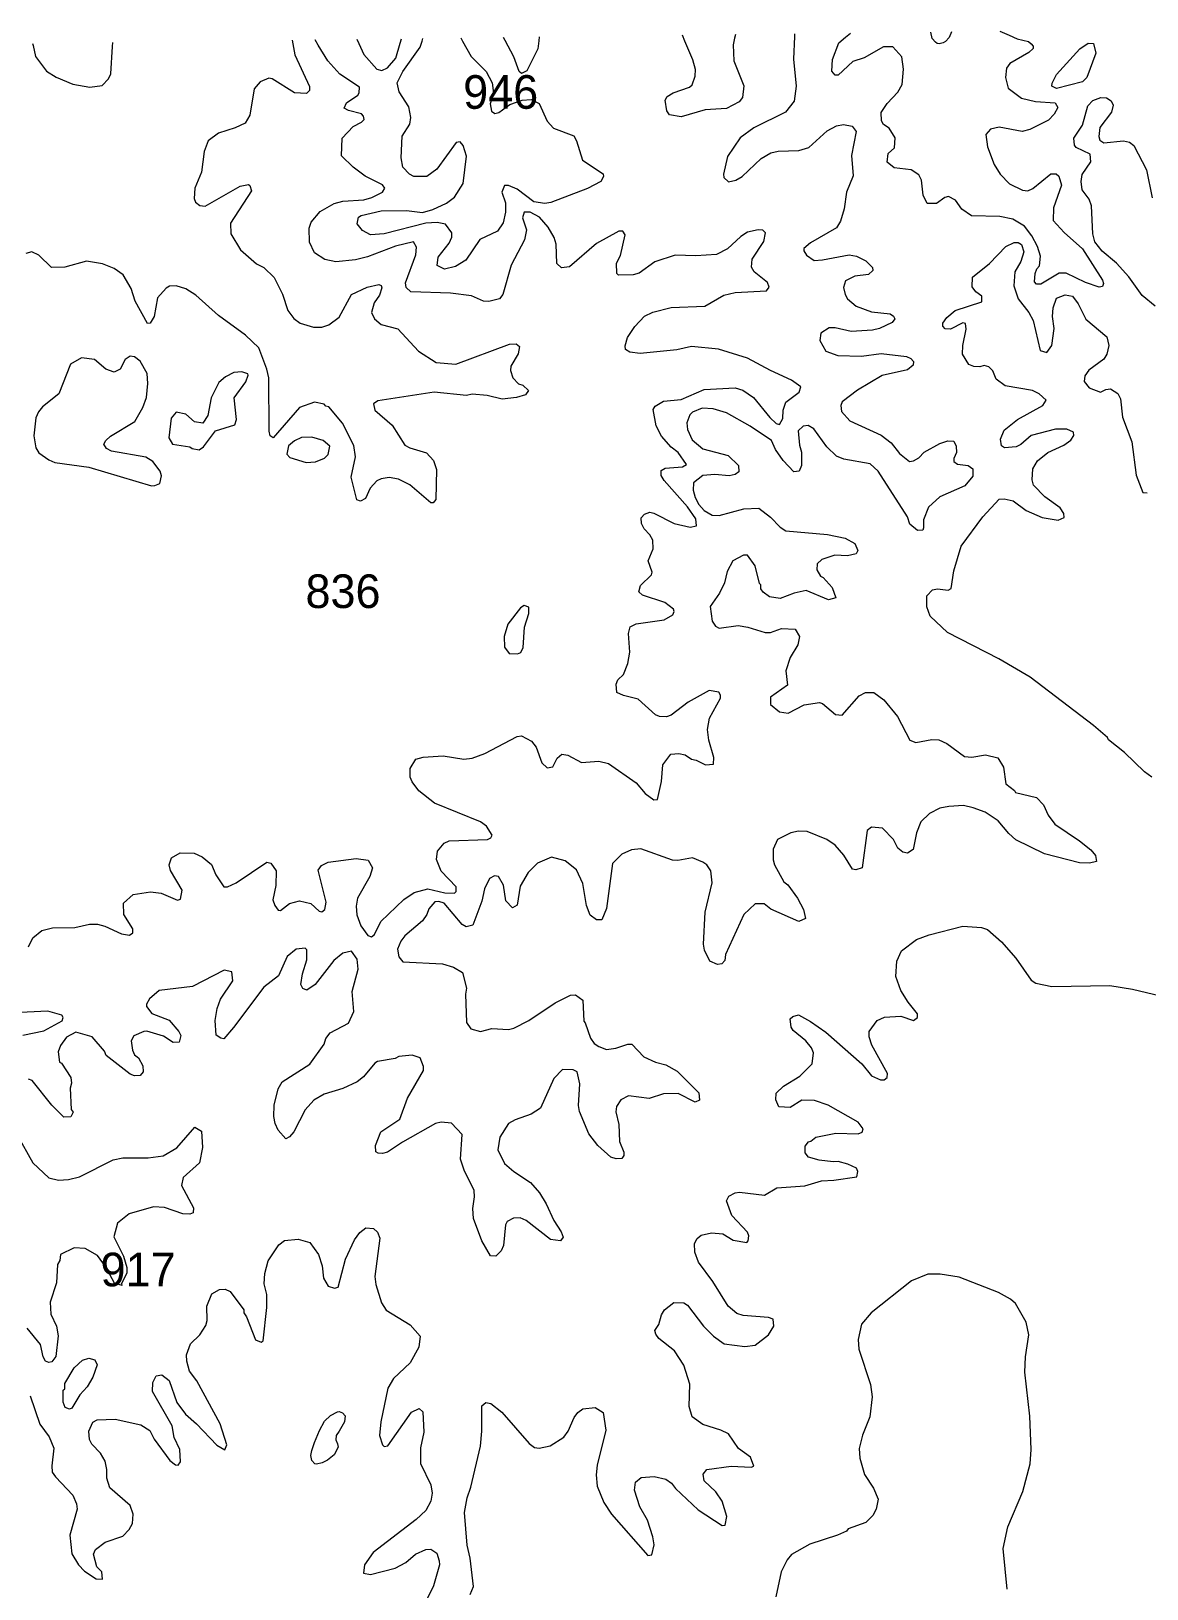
# Model space of a CAD drawing. Header units: kilometres. Extents: x 178.1 to 232.4, y 8228.7 to 8284.8.
# Drawn here: x 205.13 to 210.44, y 8277.12 to 8284.53 of the extents above; entities that cross this region are included whole.
import ezdxf

# ---------------------------------------------------------------- set-up
doc = ezdxf.new("R2010")
doc.units = ezdxf.units.KM
for name, color, linetype in [('1', 7, 'Continuous'), ('2', 7, 'Continuous'), ('21', 7, 'Continuous')]:
    doc.layers.add(name, color=color, linetype=linetype)
doc.styles.add('dgn002', font='dgn002.shx')

msp = doc.modelspace()

# ---------------------------------------------------------------- linework, layer by layer
at = {"layer": '1', "color": 5, "linetype": 'Continuous', "lineweight": 13, "flags": 128}
for points in [[(209.7757, 8277.1198), (209.7565, 8277.3128), (209.7795, 8277.416), (209.8515, 8277.5832), (209.8861, 8277.7157), (209.8909, 8277.7837), (209.8846, 8277.9424), (209.8598, 8278.152), (209.8628, 8278.225), (209.8794, 8278.3298), (209.8662, 8278.3897), (209.8152, 8278.4785), (209.7924, 8278.4991), (209.7346, 8278.5311), (209.548, 8278.6039), (209.457, 8278.6187), (209.3989, 8278.6181), (209.3208, 8278.5857), (209.1285, 8278.4336), (209.0834, 8278.3801), (209.0681, 8278.3075), (209.07, 8278.2607), (209.1256, 8278.0927), (209.1337, 8278.0342), (209.1225, 8277.9395), (209.0883, 8277.8514), (209.0714, 8277.789), (209.0748, 8277.7423), (209.0978, 8277.6656), (209.1404, 8277.5996), (209.1631, 8277.5475), (209.1533, 8277.5006), (209.1371, 8277.4691), (209.103, 8277.4363), (209.0198, 8277.4058), (209.0117, 8277.3959), (208.9686, 8277.3755), (208.837, 8277.3326), (208.7504, 8277.2836), (208.7288, 8277.2582), (208.701, 8277.2013), (208.6761, 8277.0828)], [(206.4805, 8277.8172), (206.5047, 8277.8747), (206.5289, 8277.9186), (206.5562, 8277.9459), (206.5895, 8277.9625), (206.5986, 8277.964), (206.6137, 8277.958), (206.6258, 8277.9444), (206.6228, 8277.9156), (206.5986, 8277.8717), (206.5834, 8277.8505), (206.5819, 8277.8293), (206.5895, 8277.8111), (206.5925, 8277.7945), (206.5743, 8277.7581), (206.5425, 8277.7324), (206.5168, 8277.7203), (206.4896, 8277.7142), (206.482, 8277.7158), (206.4684, 8277.7309), (206.4638, 8277.7551), (206.4684, 8277.7793), (206.4805, 8277.8172)]]:
    msp.add_lwpolyline(points, dxfattribs=at)
at = {"layer": '2', "color": 3, "linetype": 'Continuous', "lineweight": 0, "flags": 128}
for points in [[(207.5503, 8284.5045), (207.5481, 8284.4864), (207.5436, 8284.4489), (207.491, 8284.343), (207.4655, 8284.3304), (207.4537, 8284.3396), (207.4288, 8284.4102), (207.3875, 8284.4882), (207.38, 8284.5023)], [(208.4839, 8284.5163), (208.4796, 8284.4982), (208.4723, 8284.4676), (208.4755, 8284.3917), (208.5231, 8284.2725), (208.5169, 8284.217), (208.5019, 8284.1959), (208.4406, 8284.1645), (208.3399, 8284.1587), (208.2247, 8284.1244), (208.1696, 8284.1347), (208.1572, 8284.1527), (208.1496, 8284.2036), (208.1588, 8284.2218), (208.1868, 8284.2392), (208.2654, 8284.2664), (208.2775, 8284.2775), (208.2924, 8284.318), (208.2927, 8284.3492), (208.28, 8284.3962), (208.2434, 8284.4849), (208.2317, 8284.5131)], [(208.7651, 8284.5199), (208.7646, 8284.507), (208.7603, 8284.3995), (208.7718, 8284.2703), (208.7632, 8284.1999), (208.7217, 8284.1474), (208.5709, 8284.0717), (208.5065, 8284.0249), (208.4452, 8283.9355), (208.4264, 8283.8525), (208.4287, 8283.8366), (208.45, 8283.8153), (208.486, 8283.8235), (208.516, 8283.8406), (208.6056, 8283.9256), (208.6513, 8283.9538), (208.6869, 8283.9614), (208.7843, 8283.9647), (208.8322, 8283.9789), (208.9194, 8284.0581), (208.9641, 8284.0823), (208.997, 8284.088), (209.0382, 8284.0797), (209.0578, 8284.0544), (209.0352, 8283.9407), (209.0436, 8283.8434), (209.0123, 8283.7662), (209.0006, 8283.6872), (208.9829, 8283.6287), (208.9639, 8283.5962), (208.8398, 8283.5256), (208.8088, 8283.4981), (208.8081, 8283.4865), (208.8215, 8283.4662), (208.8572, 8283.4414), (208.8981, 8283.4436), (209.0252, 8283.4675), (209.0594, 8283.4622), (209.1037, 8283.44), (209.1348, 8283.4074), (209.1367, 8283.3931), (209.1167, 8283.3738), (209.0518, 8283.3671), (209.0068, 8283.3451), (208.9974, 8283.3128), (209.005, 8283.2792), (209.0165, 8283.259), (209.0585, 8283.2237), (209.1306, 8283.1961), (209.22, 8283.1879), (209.2358, 8283.176), (209.242, 8283.1628), (209.2298, 8283.1454), (209.1688, 8283.1182), (209.1359, 8283.1103), (209.0339, 8283.104), (208.9575, 8283.1201), (208.9298, 8283.1202), (208.8889, 8283.095), (208.8856, 8283.0603), (208.9135, 8283.0098), (208.97, 8282.9885), (209.0839, 8282.9854), (209.1771, 8282.9985), (209.2972, 8282.9839), (209.318, 8282.9755), (209.3312, 8282.9599), (209.3291, 8282.9426), (209.3014, 8282.9215), (209.1818, 8282.8946), (209.0642, 8282.8236), (208.9916, 8282.769), (208.9841, 8282.7504), (208.9877, 8282.7233), (209.0272, 8282.6782), (209.1773, 8282.6096), (209.2238, 8282.5742), (209.2644, 8282.5226), (209.3117, 8282.4852), (209.3308, 8282.4882), (209.3567, 8282.5026), (209.382, 8282.5299), (209.4566, 8282.5705), (209.4944, 8282.5834), (209.5228, 8282.5822), (209.5336, 8282.5583), (209.5356, 8282.5276), (209.5226, 8282.4986), (209.5229, 8282.4848), (209.5396, 8282.4719), (209.5913, 8282.465), (209.6126, 8282.4498), (209.6121, 8282.4151), (209.5749, 8282.3686), (209.4563, 8282.3166)], [(209.742, 8284.5323), (209.7859, 8284.5125), (209.8245, 8284.4951), (209.8778, 8284.4831), (209.891, 8284.4714), (209.9001, 8284.4615), (209.8993, 8284.4497), (209.8791, 8284.4313), (209.7888, 8284.3788), (209.7733, 8284.356), (209.7676, 8284.3116), (209.7807, 8284.2615), (209.8443, 8284.2136), (209.9115, 8284.1969), (210.0041, 8284.1917), (210.0175, 8284.1694), (209.9995, 8284.1376), (209.9728, 8284.1094), (209.8835, 8284.0649), (209.847, 8284.0554), (209.7377, 8284.0749), (209.6968, 8284.0667), (209.6741, 8284.04), (209.6822, 8283.9822), (209.7147, 8283.8979), (209.7427, 8283.8516), (209.7874, 8283.8051), (209.8488, 8283.7753), (209.874, 8283.7723), (209.8988, 8283.7844), (209.984, 8283.8542), (210.0088, 8283.8527), (210.0214, 8283.8424), (210.034, 8283.8002), (209.9959, 8283.691), (209.9949, 8283.6313), (210.0475, 8283.5744), (210.1351, 8283.4967), (210.2303, 8283.3468), (210.2347, 8283.3317), (210.2305, 8283.3175), (210.2132, 8283.3145), (210.1483, 8283.3359), (210.057, 8283.3813), (210.0236, 8283.3808), (209.9361, 8283.3289), (209.9162, 8283.3285), (209.9059, 8283.339), (209.909, 8283.3792), (209.9169, 8283.4007), (209.9304, 8283.4156), (209.9349, 8283.4612), (209.9208, 8283.5082), (209.8942, 8283.5581), (209.8593, 8283.6044), (209.8033, 8283.6378), (209.7418, 8283.6499), (209.607, 8283.6541), (209.56, 8283.6849), (209.53, 8283.7277), (209.4967, 8283.7456), (209.48, 8283.7411), (209.4398, 8283.713), (209.3953, 8283.7118), (209.3763, 8283.7513), (209.3692, 8283.824), (209.3557, 8283.8493), (209.3187, 8283.8722), (209.2382, 8283.8824), (209.2047, 8283.9084), (209.2106, 8283.9504), (209.2408, 8283.9769), (209.2441, 8284.0242), (209.2153, 8284.0707), (209.1872, 8284.0887), (209.1782, 8284.1061), (209.1768, 8284.1446), (209.2047, 8284.1885), (209.2566, 8284.2424), (209.2765, 8284.2778), (209.2837, 8284.3513), (209.2749, 8284.4094), (209.2323, 8284.4581), (209.1879, 8284.4571), (209.0965, 8284.4052), (209.0424, 8284.388), (208.9715, 8284.3225), (208.958, 8284.3222), (208.9414, 8284.3424), (208.9444, 8284.397), (208.9759, 8284.4761), (209.0072, 8284.503), (209.0308, 8284.5233)], [(209.5121, 8284.5294), (209.5007, 8284.5015), (209.4827, 8284.4836), (209.4721, 8284.4762), (209.4525, 8284.4721), (209.4427, 8284.4738), (209.4346, 8284.4803), (209.419, 8284.4975), (209.4125, 8284.5281)], [(205.1394, 8284.4737), (205.1417, 8284.4634), (205.1532, 8284.4123), (205.2053, 8284.3414), (205.2516, 8284.3135), (205.3311, 8284.2795), (205.4113, 8284.266), (205.4705, 8284.2737), (205.5007, 8284.306), (205.5109, 8284.3285), (205.5194, 8284.4585), (205.5207, 8284.4786)], [(206.3748, 8284.4896), (206.3776, 8284.4726), (206.3864, 8284.419), (206.4574, 8284.2693), (206.4575, 8284.25), (206.4424, 8284.2353), (206.3862, 8284.2386), (206.2796, 8284.306), (206.2628, 8284.3084), (206.2227, 8284.2912), (206.194, 8284.258), (206.173, 8284.1323), (206.1501, 8284.0939), (206.1026, 8284.072), (206.0236, 8284.0472), (205.975, 8284.0097), (205.9553, 8283.9592), (205.9422, 8283.861), (205.9117, 8283.7852), (205.9076, 8283.7356), (205.9152, 8283.7188), (205.9344, 8283.7023), (205.961, 8283.7001), (206.1263, 8283.7941), (206.1666, 8283.8032), (206.1736, 8283.7976), (206.1806, 8283.7724), (206.0811, 8283.6188), (206.0823, 8283.5681), (206.1284, 8283.4924), (206.2044, 8283.4254), (206.2399, 8283.408), (206.2891, 8283.3594), (206.3279, 8283.2803), (206.3534, 8283.2033), (206.3824, 8283.1646), (206.4123, 8283.1431), (206.4766, 8283.1237), (206.5151, 8283.1244), (206.5491, 8283.1349), (206.5979, 8283.1721), (206.6565, 8283.279), (206.7314, 8283.3147), (206.786, 8283.3275), (206.7978, 8283.3225), (206.8011, 8283.3103), (206.7899, 8283.2769), (206.7651, 8283.2399), (206.7524, 8283.1929), (206.7661, 8283.1636), (206.7977, 8283.1371), (206.8766, 8283.1153), (206.9756, 8283.0104), (207.059, 8282.956), (207.1535, 8282.9478), (207.409, 8283.0428), (207.4395, 8283.0445), (207.4562, 8283.0325), (207.4498, 8282.9971), (207.4141, 8282.9389), (207.4125, 8282.9172), (207.425, 8282.8835), (207.4519, 8282.8539), (207.4719, 8282.8482), (207.4984, 8282.8218), (207.4844, 8282.8012), (207.4411, 8282.7894), (207.3728, 8282.7815), (207.302, 8282.7994), (207.2301, 8282.8044), (207.2036, 8282.7982), (207.0493, 8282.8141), (206.7824, 8282.7736), (206.7607, 8282.759), (206.7679, 8282.7283), (206.8504, 8282.6581), (206.9112, 8282.562), (206.9342, 8282.5496), (207.0137, 8282.526), (207.0463, 8282.4888), (207.0616, 8282.4474), (207.0583, 8282.3047), (207.046, 8282.2877), (207.0342, 8282.2876), (206.9344, 8282.3732), (206.8797, 8282.4002), (206.8361, 8282.4092), (206.798, 8282.403), (206.777, 8282.3927), (206.7452, 8282.3576), (206.723, 8282.3084), (206.7001, 8282.2957), (206.6826, 8282.3029), (206.6552, 8282.41), (206.6749, 8282.5072)], [(208.2944, 8283.4629), (208.1965, 8283.4657), (208.0991, 8283.4346), (208.0258, 8283.3813), (207.9974, 8283.3721), (207.9263, 8283.3707), (207.9198, 8283.3791), (207.9175, 8283.4288), (207.9363, 8283.4649), (207.9582, 8283.5635), (207.9482, 8283.5809), (207.9292, 8283.581), (207.8222, 8283.5217), (207.6939, 8283.4104), (207.656, 8283.4068), (207.6329, 8283.4272), (207.6308, 8283.5193), (207.6214, 8283.5509), (207.5917, 8283.6003), (207.5513, 8283.6475), (207.5062, 8283.6717), (207.4776, 8283.6703), (207.4699, 8283.6438), (207.4896, 8283.5867), (207.4801, 8283.5398), (207.4157, 8283.4191), (207.376, 8283.279), (207.3605, 8283.2593), (207.3108, 8283.2455), (207.2854, 8283.2471), (207.2278, 8283.2732), (207.1284, 8283.2849), (206.9385, 8283.2918), (206.9172, 8283.3128), (206.9137, 8283.3347), (206.9627, 8283.4686), (206.9657, 8283.5044), (206.9521, 8283.5299), (206.8655, 8283.5097), (206.732, 8283.4583), (206.6756, 8283.445), (206.582, 8283.4347), (206.5295, 8283.4458), (206.4805, 8283.4782), (206.4561, 8283.5286), (206.4559, 8283.5943), (206.464, 8283.6233), (206.508, 8283.6742), (206.574, 8283.712), (206.6162, 8283.7228), (206.7149, 8283.7296), (206.7532, 8283.7407), (206.8034, 8283.7663), (206.8147, 8283.7847), (206.8034, 8283.8006), (206.7213, 8283.8427), (206.6638, 8283.8853), (206.6091, 8283.9391), (206.6126, 8284.0238), (206.6639, 8284.0789), (206.7049, 8284.0989), (206.7171, 8284.1121), (206.714, 8284.1274), (206.7037, 8284.1387), (206.6419, 8284.1542), (206.6224, 8284.1664), (206.633, 8284.1912), (206.6865, 8284.227), (206.6939, 8284.239), (206.6948, 8284.2656), (206.6013, 8284.3281), (206.5436, 8284.3905), (206.4987, 8284.4651), (206.4831, 8284.4909)], [(206.6825, 8284.4935), (206.6914, 8284.4741), (206.7154, 8284.422), (206.7776, 8284.3512), (206.8003, 8284.3451), (206.8278, 8284.3581), (206.8669, 8284.4037), (206.8888, 8284.475), (206.8953, 8284.4962)], [(207.1766, 8284.4998), (207.1851, 8284.4844), (207.2253, 8284.412), (207.2974, 8284.3396), (207.3262, 8284.2865), (207.3315, 8284.2372), (207.317, 8284.1869), (207.3229, 8284.1513), (207.3383, 8284.1412), (207.3581, 8284.1454), (207.4106, 8284.1835), (207.4681, 8284.2033), (207.5114, 8284.2064), (207.5498, 8284.1885), (207.5884, 8284.1047), (207.6178, 8284.0705), (207.7144, 8284.0338), (207.7271, 8284.0108), (207.755, 8283.9188), (207.8543, 8283.8533), (207.8564, 8283.8412), (207.8427, 8283.8164), (207.779, 8283.7844), (207.6046, 8283.7167), (207.5768, 8283.7129), (207.5236, 8283.7199), (207.4441, 8283.7807), (207.403, 8283.798), (207.384, 8283.7979), (207.3714, 8283.7656), (207.389, 8283.7161), (207.3892, 8283.6709), (207.3775, 8283.6208), (207.3511, 8283.58), (207.2672, 8283.5411), (207.2001, 8283.4421), (207.1514, 8283.4131), (207.0996, 8283.4004), (207.0648, 8283.4172), (207.0683, 8283.4577), (207.1214, 8283.5239), (207.1337, 8283.5515), (207.1337, 8283.5721), (207.1036, 8283.6143), (207.0648, 8283.6222), (207.0098, 8283.6189), (206.8127, 8283.5674), (206.7471, 8283.5633), (206.7083, 8283.5842), (206.6834, 8283.6157), (206.6904, 8283.6468), (206.7027, 8283.6552), (206.7973, 8283.6778), (206.9177, 8283.6783), (206.9941, 8283.6701), (207.0442, 8283.6835), (207.1087, 8283.7142), (207.1468, 8283.7424), (207.188, 8283.8068), (207.2031, 8283.9369), (207.1872, 8283.988), (207.1732, 8284.0054), (207.1544, 8284.0029), (207.0619, 8283.875), (207.0153, 8283.84), (206.9536, 8283.8402), (206.9326, 8283.8518), (206.9016, 8283.8855), (206.8937, 8283.9302), (206.8981, 8284.0334), (206.9341, 8284.0904), (206.9392, 8284.1222), (206.9288, 8284.172), (206.8836, 8284.2436), (206.874, 8284.2859), (206.9016, 8284.341), (206.9833, 8284.4555), (206.9925, 8284.4849), (206.9964, 8284.4975)], [(210.1551, 8284.3117), (210.1339, 8284.2907), (210.0111, 8284.2601), (209.9885, 8284.2698), (209.99, 8284.2856), (210.0116, 8284.3257), (210.1216, 8284.4486), (210.1616, 8284.4747), (210.1864, 8284.4738), (210.1986, 8284.4281), (210.1551, 8284.3117)], [(210.4799, 8283.2244), (210.4183, 8283.2746), (210.3557, 8283.3634), (210.2971, 8283.4285), (210.228, 8283.4847), (210.1939, 8283.5293), (210.1838, 8283.5673), (210.178, 8283.7005), (210.1659, 8283.7336), (210.1335, 8283.7768), (210.1281, 8283.8175), (210.1329, 8283.8505), (210.1736, 8283.9098), (210.1709, 8283.9468), (210.1053, 8283.9781), (210.097, 8283.9897), (210.0938, 8284.0238), (210.1346, 8284.0851), (210.1608, 8284.1763), (210.1838, 8284.2029), (210.2217, 8284.2164), (210.2492, 8284.2147), (210.2712, 8284.201), (210.2809, 8284.1806), (210.2733, 8284.1474), (210.2175, 8284.0741), (210.2122, 8284.0303), (210.2168, 8284.0137), (210.2368, 8284.0011), (210.3292, 8284.0107), (210.358, 8284.004), (210.3789, 8283.9884), (210.4386, 8283.8722), (210.4654, 8283.7386)], [(208.3577, 8281.3947), (208.2577, 8281.3389), (208.1772, 8281.2777), (208.1554, 8281.2703), (208.1213, 8281.2717), (208.103, 8281.2788), (208.0205, 8281.3541), (207.9512, 8281.3711), (207.9189, 8281.3858), (207.916, 8281.4259), (207.9246, 8281.4465), (207.9504, 8281.4716), (207.9718, 8281.5237), (207.9817, 8281.5771), (207.9751, 8281.6669), (207.9821, 8281.6981), (208.0114, 8281.7127), (208.1436, 8281.7314), (208.1856, 8281.7546), (208.1923, 8281.771), (208.1889, 8281.7818), (208.148, 8281.8133), (208.0417, 8281.848), (208.0232, 8281.8648), (208.0323, 8281.8947), (208.084, 8281.9448), (208.0866, 8281.9587), (208.0674, 8282.0122), (208.0915, 8282.0696), (208.0899, 8282.1102), (208.0759, 8282.1365), (208.0485, 8282.1644), (208.0363, 8282.19), (208.0347, 8282.2165), (208.051, 8282.2343), (208.0766, 8282.2429), (208.0945, 8282.2393), (208.1914, 8282.1897), (208.2681, 8282.1724), (208.2977, 8282.1787), (208.2942, 8282.2112), (208.2557, 8282.2698), (208.1444, 8282.3939), (208.1307, 8282.4179), (208.1295, 8282.4425), (208.1483, 8282.453), (208.2313, 8282.4586), (208.2513, 8282.4701), (208.2104, 8282.5276), (208.1781, 8282.5537), (208.1319, 8282.6055), (208.1063, 8282.6542), (208.0922, 8282.7327), (208.1015, 8282.7474), (208.1405, 8282.7713), (208.2253, 8282.7799), (208.3346, 8282.8273), (208.4814, 8282.8355), (208.5181, 8282.8238), (208.5687, 8282.7897), (208.6467, 8282.6939), (208.6765, 8282.6661), (208.6937, 8282.6614), (208.7091, 8282.6891), (208.7111, 8282.7293), (208.7239, 8282.7675), (208.7871, 8282.8147), (208.7943, 8282.8404), (208.7508, 8282.8723), (208.6507, 8282.9175), (208.5413, 8282.9771), (208.403, 8283.0198), (208.2737, 8283.0314), (208.2041, 8283.0165), (208.0304, 8282.9986), (207.9815, 8283.0055), (207.9604, 8283.0174), (207.9588, 8283.0354), (207.97, 8283.074), (208.0048, 8283.1268), (208.0514, 8283.1768), (208.0907, 8283.1955), (208.1773, 8283.2176), (208.3384, 8283.2236), (208.4282, 8283.2759), (208.4815, 8283.2896), (208.6318, 8283.2971), (208.6431, 8283.3134), (208.6367, 8283.3359), (208.5731, 8283.3866), (208.5597, 8283.4092), (208.563, 8283.4475), (208.6183, 8283.5312), (208.6267, 8283.5727), (208.6135, 8283.5858)], [(208.6135, 8283.5858), (208.5922, 8283.5876), (208.5407, 8283.5759), (208.5095, 8283.556), (208.4459, 8283.4973)], [(206.4088, 8282.7418), (206.2842, 8282.5975), (206.2703, 8282.6073), (206.2649, 8282.629), (206.2629, 8282.8825), (206.2546, 8282.9242), (206.2155, 8283.026), (206.1523, 8283.0862), (206.0236, 8283.1791), (205.9153, 8283.2754), (205.8682, 8283.3063), (205.8221, 8283.3211), (205.791, 8283.3197), (205.7747, 8283.3099), (205.7337, 8283.2638), (205.7177, 8283.1749), (205.6994, 8283.1429), (205.6863, 8283.142), (205.6266, 8283.2481), (205.608, 8283.3079), (205.5697, 8283.3727), (205.5274, 8283.4033), (205.4726, 8283.4249), (205.3957, 8283.4378), (205.292, 8283.4094), (205.229, 8283.4084), (205.1697, 8283.4664), (205.1363, 8283.4824), (205.1075, 8283.4736)], [(208.4459, 8283.4973), (208.3932, 8283.4694), (208.2944, 8283.4629)], [(209.3942, 8281.8456), (209.4203, 8281.8741), (209.4447, 8281.8793), (209.4952, 8281.8728), (209.5105, 8281.8812), (209.5224, 8281.9648), (209.5577, 8282.0814), (209.6611, 8282.2222), (209.7385, 8282.3053), (209.7626, 8282.3071), (209.8054, 8282.2972), (209.8669, 8282.2517), (209.9431, 8282.2186), (210.0188, 8282.2053), (210.0471, 8282.2178), (210.0455, 8282.2379), (210.0284, 8282.2649), (209.9558, 8282.3164), (209.9021, 8282.3718), (209.8945, 8282.3969), (209.8977, 8282.4502), (209.92, 8282.4874), (209.9695, 8282.5272), (210.0463, 8282.5628), (210.0798, 8282.5867), (210.0929, 8282.6084), (210.0917, 8282.6241), (210.0597, 8282.6384), (210.0068, 8282.6381), (209.8912, 8282.6092), (209.8416, 8282.5658), (209.8187, 8282.5544), (209.7633, 8282.5494), (209.7487, 8282.5589), (209.7446, 8282.5907), (209.762, 8282.634), (209.8259, 8282.6845), (209.9463, 8282.7513), (209.9613, 8282.7764), (209.929, 8282.807), (209.896, 8282.8232), (209.7667, 8282.8454), (209.724, 8282.8762), (209.708, 8282.9167), (209.6895, 8282.9345), (209.6668, 8282.9409), (209.6464, 8282.9344), (209.6178, 8282.936), (209.5937, 8282.9457), (209.5635, 8282.996), (209.5655, 8283.037), (209.5816, 8283.1144), (209.5784, 8283.1411), (209.5655, 8283.1437), (209.5059, 8283.1139), (209.4805, 8283.1154), (209.4698, 8283.1292), (209.47, 8283.1431), (209.4896, 8283.1698), (209.5282, 8283.2028), (209.6554, 8283.2442), (209.6557, 8283.2711), (209.6266, 8283.2912), (209.6095, 8283.3152), (209.6115, 8283.3622), (209.6922, 8283.4266), (209.7693, 8283.507), (209.8088, 8283.5266), (209.8282, 8283.5265), (209.8444, 8283.5167), (209.8562, 8283.4824), (209.8419, 8283.437), (209.8125, 8283.3865), (209.8072, 8283.3205), (209.8282, 8283.2593), (209.8791, 8283.1933), (209.9, 8283.1555), (209.9332, 8283.0131), (209.9649, 8283.0027), (209.9893, 8283.0374), (209.9996, 8283.117), (209.9915, 8283.1749), (209.9946, 8283.2152), (210.0116, 8283.2617), (210.0523, 8283.2781), (210.0872, 8283.271), (210.1144, 8283.2345), (210.1503, 8283.1626), (210.25, 8283.0783), (210.2597, 8283.0361), (210.2498, 8282.9955), (210.2366, 8282.9723), (210.165, 8282.9199), (210.145, 8282.892), (210.1431, 8282.8652)], [(205.7043, 8282.3697), (205.7209, 8282.3699), (205.7448, 8282.3804), (205.753, 8282.4163), (205.7463, 8282.4389), (205.7107, 8282.4841), (205.6782, 8282.5046), (205.5154, 8282.5346), (205.4902, 8282.5458), (205.4786, 8282.5671), (205.4871, 8282.5843), (205.5095, 8282.605), (205.6251, 8282.6752), (205.6637, 8282.7411), (205.6807, 8282.7885), (205.6871, 8282.8562), (205.6837, 8282.9036), (205.6511, 8282.9619), (205.6244, 8282.9833), (205.6031, 8282.9852), (205.5795, 8282.9708), (205.5558, 8282.9236), (205.5279, 8282.9097), (205.488, 8282.9246), (205.4332, 8282.9703), (205.3724, 8282.9784), (205.3201, 8282.9483), (205.2637, 8282.8073), (205.1857, 8282.7455), (205.1672, 8282.7211), (205.1555, 8282.6918), (205.1445, 8282.6065), (205.1552, 8282.5491), (205.1694, 8282.5259), (205.2166, 8282.4924), (205.2454, 8282.4804), (205.4066, 8282.4571), (205.7043, 8282.3697)], [(206.0088, 8282.63), (206.1021, 8282.6586), (206.11, 8282.684), (206.0985, 8282.7881), (206.1545, 8282.8636), (206.1657, 8282.8951), (206.1628, 8282.9022), (206.1342, 8282.9112), (206.0961, 8282.908), (206.0575, 8282.8882), (206.0256, 8282.8613), (205.9886, 8282.7884), (205.9729, 8282.7043), (205.9498, 8282.6678), (205.9104, 8282.6738), (205.8683, 8282.7103), (205.8219, 8282.7198), (205.798, 8282.6904), (205.7875, 8282.5979), (205.8048, 8282.5672), (205.8868, 8282.5543), (205.8983, 8282.5458), (205.9311, 8282.541), (205.9526, 8282.5545), (206.0088, 8282.63)], [(210.1431, 8282.8652), (210.1665, 8282.8349), (210.22, 8282.8145), (210.2452, 8282.8271), (210.2678, 8282.8303)], [(210.2678, 8282.8303), (210.3023, 8282.8089), (210.3159, 8282.7821)], [(206.5261, 8282.758), (206.4805, 8282.7678), (206.4088, 8282.7418)], [(206.6749, 8282.5072), (206.6682, 8282.5607), (206.6138, 8282.6671), (206.5487, 8282.7455), (206.534, 8282.7484), (206.5261, 8282.758)], [(209.3016, 8282.2215), (209.1629, 8282.4393), (209.1245, 8282.4729), (208.9996, 8282.4963), (208.9647, 8282.5101), (208.9178, 8282.5547), (208.8561, 8282.6407), (208.8296, 8282.6558), (208.8049, 8282.6527), (208.7819, 8282.6309), (208.7885, 8282.5627), (208.7981, 8282.5296), (208.7981, 8282.4659), (208.7872, 8282.4381), (208.7606, 8282.4359), (208.7097, 8282.4893), (208.6747, 8282.5413), (208.655, 8282.5848), (208.5539, 8282.6532), (208.4402, 8282.7169), (208.3767, 8282.7351), (208.3252, 8282.738), (208.2793, 8282.7194), (208.2665, 8282.707), (208.2518, 8282.6693), (208.2551, 8282.6366), (208.278, 8282.5875), (208.328, 8282.5457), (208.448, 8282.5125), (208.4986, 8282.4653), (208.5001, 8282.4352), (208.4819, 8282.4226), (208.4531, 8282.4159), (208.3855, 8282.4225), (208.3283, 8282.4183), (208.2833, 8282.3827), (208.2827, 8282.3482), (208.2916, 8282.3127), (208.3093, 8282.2809), (208.3351, 8282.2518), (208.3726, 8282.23), (208.4056, 8282.2283), (208.5226, 8282.2592), (208.5949, 8282.2626), (208.6502, 8282.22), (208.696, 8282.1723), (208.7237, 8282.1551), (208.9219, 8282.1378), (209.0055, 8282.1194), (209.052, 8282.094), (209.0663, 8282.0608), (209.0572, 8282.0454), (209.0168, 8282.036), (208.9556, 8282.0388), (208.8951, 8282.0177), (208.872, 8281.9971), (208.8703, 8281.9695), (208.8877, 8281.9395), (208.9007, 8281.9329), (208.943, 8281.8859), (208.9608, 8281.8353), (208.9256, 8281.827), (208.8205, 8281.871), (208.7633, 8281.8582), (208.6967, 8281.8334), (208.6462, 8281.8403), (208.6157, 8281.863), (208.6042, 8281.8795), (208.6036, 8281.8984), (208.5973, 8281.9048), (208.5765, 8281.989), (208.5407, 8282.0386), (208.5223, 8282.0393), (208.4702, 8282.0113), (208.4443, 8281.9615), (208.4306, 8281.9078), (208.407, 8281.8577), (208.3639, 8281.7949), (208.3733, 8281.7252), (208.3879, 8281.7007), (208.4062, 8281.6918), (208.4967, 8281.7046), (208.542, 8281.6972), (208.6252, 8281.6717), (208.6504, 8281.6705), (208.7027, 8281.6898), (208.7672, 8281.6869), (208.7883, 8281.6525), (208.7798, 8281.6125), (208.7432, 8281.5519), (208.7232, 8281.488), (208.7303, 8281.4201), (208.6501, 8281.3631), (208.6503, 8281.3282), (208.6934, 8281.294)], [(210.3159, 8282.7821), (210.3256, 8282.6956), (210.369, 8282.5779), (210.3896, 8282.4198), (210.4213, 8282.3373), (210.4431, 8282.3352)], [(206.4687, 8282.6005), (206.418, 8282.5985), (206.3852, 8282.5836), (206.357, 8282.56), (206.3482, 8282.5201), (206.3629, 8282.5045), (206.4404, 8282.4801), (206.4854, 8282.483), (206.5285, 8282.5008), (206.545, 8282.5187), (206.5542, 8282.5572), (206.5225, 8282.5839), (206.4687, 8282.6005)], [(209.4563, 8282.3166), (209.4014, 8282.2669), (209.3787, 8282.2067), (209.378, 8282.1695), (209.3751, 8282.1579), (209.35, 8282.1559)], [(209.35, 8282.1559), (209.3138, 8282.1867), (209.3016, 8282.2215)], [(209.4096, 8281.7486), (209.3942, 8281.793), (209.3942, 8281.8456)], [(207.4007, 8281.7104), (207.3828, 8281.6528), (207.3839, 8281.6014), (207.407, 8281.5719), (207.4459, 8281.5701), (207.4619, 8281.5757), (207.4728, 8281.5995), (207.4799, 8281.6963), (207.5008, 8281.7608), (207.5009, 8281.7911), (207.4788, 8281.7999), (207.4605, 8281.7891), (207.4007, 8281.7104)], [(210.1873, 8281.229), (209.8855, 8281.4582), (209.7369, 8281.5463), (209.4923, 8281.6707), (209.4096, 8281.7486)], [(208.4128, 8281.3731), (208.4039, 8281.3871), (208.3577, 8281.3947)], [(208.9904, 8281.2771), (209.072, 8281.3693), (209.1029, 8281.3852), (209.1414, 8281.3852), (209.19, 8281.3507), (209.2552, 8281.2707), (209.3124, 8281.1584), (209.3414, 8281.147), (209.4171, 8281.1615), (209.4505, 8281.1598), (209.4893, 8281.1434), (209.5729, 8281.0808), (209.6083, 8281.0777), (209.6737, 8281.0889), (209.7312, 8281.074), (209.7591, 8281.0299), (209.7695, 8280.9513), (209.8118, 8280.9193), (209.8163, 8280.9098), (209.9161, 8280.886), (209.9485, 8280.8504), (209.9709, 8280.8014), (210.0025, 8280.7589), (210.1202, 8280.6803), (210.1741, 8280.6365), (210.196, 8280.6106), (210.2007, 8280.5808), (210.1682, 8280.5737), (210.1198, 8280.5754), (209.9533, 8280.6173), (209.8181, 8280.6847), (209.7841, 8280.7141), (209.7341, 8280.775), (209.6711, 8280.8155), (209.6145, 8280.8373), (209.5677, 8280.8472), (209.4993, 8280.8439), (209.4557, 8280.8346), (209.406, 8280.8098), (209.3658, 8280.7704), (209.3448, 8280.7178), (209.3282, 8280.6389), (209.3019, 8280.6218), (209.2801, 8280.626), (209.2555, 8280.6454), (209.2349, 8280.6854), (209.1824, 8280.7394), (209.1308, 8280.7449), (209.1106, 8280.7297), (209.0863, 8280.551), (209.0565, 8280.5415), (209.0399, 8280.545), (208.9989, 8280.6118), (208.9581, 8280.6591), (208.9182, 8280.6858), (208.8244, 8280.7236), (208.7833, 8280.7252), (208.7462, 8280.7172), (208.6838, 8280.6862), (208.6631, 8280.6407), (208.6631, 8280.5896), (208.67, 8280.566), (208.7139, 8280.4842), (208.7319, 8280.4702), (208.7783, 8280.4077), (208.8073, 8280.3525), (208.8172, 8280.31), (208.7846, 8280.2964), (208.6523, 8280.3554), (208.6207, 8280.3794), (208.5765, 8280.3806), (208.5241, 8280.3288), (208.4362, 8280.1392), (208.4325, 8280.1099), (208.4187, 8280.0951), (208.398, 8280.092), (208.3612, 8280.1078), (208.3357, 8280.1593), (208.3308, 8280.1889), (208.3386, 8280.3404), (208.3733, 8280.4795), (208.3668, 8280.5366), (208.3468, 8280.5654), (208.3287, 8280.5789), (208.2784, 8280.5985), (208.2093, 8280.586), (208.184, 8280.5886), (208.0336, 8280.6413), (207.989, 8280.6366), (207.9423, 8280.6167), (207.8992, 8280.5722), (207.8695, 8280.3576), (207.8472, 8280.3042), (207.8228, 8280.3045), (207.7926, 8280.3256)], [(208.3571, 8281.1584), (208.3507, 8281.2091), (208.3605, 8281.2639), (208.4126, 8281.3585), (208.4128, 8281.3731)], [(208.6934, 8281.294), (208.7342, 8281.287), (208.8111, 8281.3266), (208.883, 8281.3377), (208.8979, 8281.3335)], [(208.8979, 8281.3335), (208.9593, 8281.2805), (208.9904, 8281.2771)], [(205.8006, 8280.5996), (205.8411, 8280.6221), (205.9084, 8280.6214), (205.9465, 8280.6039), (205.9899, 8280.5672), (206.0107, 8280.5182), (206.0495, 8280.4617), (206.0662, 8280.4608), (206.1078, 8280.4798), (206.2534, 8280.5785), (206.2725, 8280.5737), (206.2975, 8280.5376), (206.2962, 8280.4672), (206.2831, 8280.3985), (206.2914, 8280.3716), (206.3073, 8280.3504), (206.3188, 8280.3488), (206.3621, 8280.3812), (206.4088, 8280.3944), (206.4624, 8280.381), (206.5021, 8280.3453), (206.5157, 8280.3418), (206.5291, 8280.3538), (206.5366, 8280.3885), (206.4976, 8280.5402), (206.5136, 8280.5623), (206.5458, 8280.5787), (206.6787, 8280.5953), (206.7355, 8280.5885), (206.7563, 8280.5517), (206.7438, 8280.51), (206.6845, 8280.4071), (206.6781, 8280.3682), (206.6816, 8280.3281), (206.7017, 8280.2759), (206.734, 8280.2289), (206.7526, 8280.2237), (206.7655, 8280.2343), (206.797, 8280.296), (206.9058, 8280.4015), (206.9547, 8280.434), (207.0198, 8280.452), (207.1001, 8280.4325), (207.146, 8280.4308), (207.1545, 8280.4381), (207.1548, 8280.4607), (207.083, 8280.5362), (207.0611, 8280.5904), (207.0661, 8280.6305), (207.0978, 8280.6691), (207.122, 8280.6792), (207.304, 8280.6864), (207.319, 8280.6935), (207.3259, 8280.7061), (207.2991, 8280.7493), (207.2705, 8280.7698), (207.0514, 8280.8597), (206.9771, 8280.917), (206.9451, 8280.9602), (206.9358, 8280.983), (206.9351, 8281.0242), (206.962, 8281.0679), (206.9981, 8281.0776), (207.0928, 8281.0842), (207.1917, 8281.0679), (207.2311, 8281.0728), (207.2918, 8281.0948), (207.4446, 8281.1759), (207.4648, 8281.1793), (207.5136, 8281.1535), (207.5345, 8281.1257), (207.5622, 8281.0514), (207.5875, 8281.0269), (207.6141, 8281.0314), (207.6345, 8281.0726), (207.6572, 8281.0924), (207.6864, 8281.087), (207.7504, 8281.0527), (207.8337, 8281.0596), (207.879, 8281.0481), (208.0107, 8280.9562), (208.0537, 8280.9054), (208.0954, 8280.8752), (208.1126, 8280.8769), (208.1314, 8280.9615), (208.138, 8281.0408), (208.1765, 8281.0922), (208.2148, 8281.0957), (208.2443, 8281.0891), (208.2749, 8281.0681), (208.2972, 8281.0643), (208.3416, 8281.041), (208.3789, 8281.0442), (208.3813, 8281.0758), (208.3571, 8281.1584)], [(210.4643, 8280.9833), (210.4292, 8281.0075), (210.3349, 8281.0995), (210.2587, 8281.1597), (210.253, 8281.1715), (210.1873, 8281.229)], [(205.8287, 8280.3981), (205.8433, 8280.4018), (205.8516, 8280.4449), (205.7952, 8280.538), (205.7893, 8280.5663), (205.8006, 8280.5996)], [(207.5419, 8280.5732), (207.498, 8280.5298), (207.4585, 8280.4644), (207.4451, 8280.374), (207.4226, 8280.3606), (207.3909, 8280.3937), (207.3796, 8280.4687), (207.3562, 8280.5107), (207.3365, 8280.5127), (207.3137, 8280.5013), (207.2887, 8280.4515), (207.2773, 8280.392), (207.2345, 8280.2782), (207.2017, 8280.2714), (207.1838, 8280.2821), (207.0974, 8280.3828), (207.0725, 8280.3912), (207.0535, 8280.3901), (207.0239, 8280.3566), (207.0147, 8280.3297), (206.994, 8280.2994), (206.9097, 8280.2276), (206.8917, 8280.203), (206.8756, 8280.1644), (206.8819, 8280.1277), (206.9016, 8280.1039), (207.0902, 8280.0947), (207.1422, 8280.0785), (207.1842, 8280.0541), (207.2031, 8279.9792), (207.1984, 8279.9509), (207.2032, 8279.8159), (207.2251, 8279.7855), (207.2705, 8279.7727), (207.3241, 8279.7871), (207.403, 8279.7825), (207.4286, 8279.7889), (207.5004, 8279.8247), (207.6253, 8279.9086), (207.6994, 8279.9457), (207.7224, 8279.9466), (207.7576, 8279.9219), (207.7613, 8279.8224), (207.7692, 8279.8146), (207.7934, 8279.7408), (207.8112, 8279.716), (207.8329, 8279.7005), (207.8706, 8279.6869), (207.9151, 8279.6932), (207.971, 8279.7129), (207.9902, 8279.7128), (208.0482, 8279.6524), (208.103, 8279.6265), (208.1529, 8279.6142), (208.2055, 8279.5846), (208.3096, 8279.4812), (208.3126, 8279.4455), (208.2918, 8279.4369), (208.2106, 8279.4777), (208.1416, 8279.4758), (208.0731, 8279.4531), (207.9745, 8279.4662), (207.9374, 8279.4477), (207.9167, 8279.4154), (207.9143, 8279.3906), (207.929, 8279.3305), (207.9312, 8279.2493), (207.952, 8279.1989), (207.9519, 8279.1822), (207.9421, 8279.1682), (207.9166, 8279.1668), (207.8911, 8279.1747), (207.8287, 8279.2307), (207.786, 8279.2852), (207.741, 8279.3921), (207.7364, 8279.4211), (207.7429, 8279.5229), (207.7297, 8279.5807), (207.7117, 8279.5895), (207.6607, 8279.5915), (207.6195, 8279.5494), (207.5564, 8279.4084), (207.5117, 8279.3795), (207.4359, 8279.3528), (207.4034, 8279.3351), (207.3629, 8279.2695), (207.3531, 8279.2096), (207.3848, 8279.1449), (207.4283, 8279.1065), (207.5076, 8279.0547), (207.5504, 8279.0053), (207.5833, 8278.9526), (207.62, 8278.873), (207.6547, 8278.8195), (207.6635, 8278.7948)], [(207.673, 8280.5854), (207.6076, 8280.6015), (207.5419, 8280.5732)], [(207.7926, 8280.3256), (207.7742, 8280.3723), (207.7578, 8280.4768), (207.7276, 8280.5413), (207.673, 8280.5854)], [(205.5736, 8280.3296), (205.572, 8280.3836), (205.6172, 8280.4241), (205.701, 8280.4372), (205.7504, 8280.4305), (205.8287, 8280.3981)], [(205.1205, 8280.1759), (205.1409, 8280.218), (205.183, 8280.2526), (205.2336, 8280.2655), (205.3408, 8280.2679), (205.4106, 8280.2826), (205.4477, 8280.2826), (205.4825, 8280.2744), (205.5622, 8280.2366), (205.6011, 8280.2318), (205.6158, 8280.2417), (205.6161, 8280.2611), (205.5736, 8280.3296)], [(208.7893, 8279.5602), (208.8491, 8279.619), (208.854, 8279.6705), (208.8457, 8279.6948), (208.8177, 8279.728), (208.758, 8279.7779), (208.7489, 8279.7929), (208.7436, 8279.8337), (208.7571, 8279.8448), (208.7838, 8279.8513), (208.8403, 8279.8204), (208.9127, 8279.7694), (209.084, 8279.6181), (209.1303, 8279.5622), (209.1743, 8279.5421), (209.1912, 8279.5425), (209.2045, 8279.5542), (209.2061, 8279.5725), (209.1322, 8279.7069), (209.1195, 8279.7474), (209.1194, 8279.7729), (209.1575, 8279.8256), (209.1923, 8279.8413), (209.2706, 8279.8449), (209.33, 8279.8253), (209.3492, 8279.8385), (209.3492, 8279.8561), (209.3047, 8279.9115), (209.2698, 8279.968), (209.246, 8280.0351), (209.2513, 8280.1071), (209.2736, 8280.1568), (209.3452, 8280.2104), (209.4057, 8280.2328), (209.5659, 8280.2738), (209.6534, 8280.2679), (209.6831, 8280.258), (209.7496, 8280.1985), (209.8174, 8280.1208), (209.8906, 8280.0167), (209.912, 8280.0027), (209.9884, 8279.9864), (210.2644, 8279.991), (210.3724, 8279.9746), (210.5061, 8279.9423)], [(207.3975, 8278.8684), (207.3895, 8278.8528), (207.3796, 8278.7543), (207.3683, 8278.7298), (207.3441, 8278.7029), (207.3174, 8278.7056), (207.2762, 8278.7768), (207.2379, 8278.8828), (207.2344, 8278.9301), (207.2425, 8278.9857), (207.2396, 8279.0167), (207.1923, 8279.1126), (207.1755, 8279.1651), (207.1835, 8279.2822), (207.1321, 8279.3358), (207.0831, 8279.341), (207.0571, 8279.3347), (206.8993, 8279.2459), (206.8281, 8279.199), (206.8039, 8279.1915), (206.7842, 8279.193), (206.773, 8279.2006), (206.7705, 8279.2296), (206.7966, 8279.2945), (206.886, 8279.3554), (206.923, 8279.4555), (206.9988, 8279.5872), (206.999, 8279.6062), (206.9826, 8279.6468), (206.9447, 8279.6603), (206.8818, 8279.6541), (206.8643, 8279.6439), (206.7809, 8279.6293), (206.7683, 8279.6218), (206.7142, 8279.5568), (206.684, 8279.5333), (206.6162, 8279.501), (206.527, 8279.4744), (206.4779, 8279.4452), (206.4361, 8279.3996), (206.3816, 8279.2951), (206.3622, 8279.271), (206.344, 8279.2627), (206.308, 8279.3034), (206.2942, 8279.3344), (206.2878, 8279.369), (206.2882, 8279.4217), (206.3079, 8279.4991), (206.3272, 8279.5332), (206.4586, 8279.6171), (206.5262, 8279.7125), (206.5338, 8279.74), (206.5546, 8279.7657), (206.6419, 8279.8125), (206.6682, 8279.8674), (206.66, 8279.9636), (206.6879, 8280.0687), (206.6832, 8280.1164), (206.6559, 8280.1556), (206.6156, 8280.1459), (206.5723, 8280.1109), (206.4843, 8279.9968), (206.4439, 8279.9695), (206.425, 8279.9767), (206.4163, 8279.9958), (206.4232, 8280.0463), (206.4441, 8280.1141), (206.4441, 8280.1605), (206.4361, 8280.169), (206.3941, 8280.1647), (206.3505, 8280.1293), (206.3087, 8280.0372), (206.2403, 8279.983), (206.0959, 8279.7919), (206.0486, 8279.7381), (206.0349, 8279.7402), (206.0134, 8279.755), (206.0082, 8279.8256), (206.0173, 8279.8818), (206.0326, 8279.9264), (206.0917, 8280.0138), (206.0867, 8280.0569), (206.051, 8280.0652), (205.8994, 8279.9869), (205.7414, 8279.9684), (205.6956, 8279.928), (205.6809, 8279.9021), (205.681, 8279.8913), (205.7065, 8279.8586), (205.7891, 8279.8263), (205.8359, 8279.7723), (205.8449, 8279.7534), (205.836, 8279.7215), (205.8089, 8279.721), (205.7622, 8279.7511)], [(205.0929, 8279.7545), (205.1927, 8279.7756), (205.2799, 8279.8236), (205.2851, 8279.8391), (205.2791, 8279.8502), (205.2113, 8279.8691), (205.0492, 8279.8613)], [(205.6245, 8279.6612), (205.6425, 8279.6472), (205.6641, 8279.6086), (205.6656, 8279.5803), (205.6517, 8279.5635), (205.6235, 8279.5618), (205.6031, 8279.5704), (205.4887, 8279.6587), (205.4809, 8279.6788), (205.4221, 8279.7471), (205.3452, 8279.7691), (205.3004, 8279.7452), (205.2726, 8279.7065), (205.261, 8279.6759), (205.2675, 8279.6268), (205.2769, 8279.6223), (205.3219, 8279.5536), (205.3251, 8279.5265), (205.3176, 8279.5029), (205.323, 8279.4013), (205.3317, 8279.3892), (205.3208, 8279.3659), (205.2887, 8279.3654), (205.2301, 8279.4229), (205.1375, 8279.5398), (205.1199, 8279.5461)], [(205.7622, 8279.7511), (205.6833, 8279.774), (205.6688, 8279.7733), (205.6207, 8279.7513), (205.6083, 8279.7286)], [(205.6083, 8279.7286), (205.6146, 8279.6842), (205.6245, 8279.6612)], [(208.6777, 8279.4791), (208.7125, 8279.5123), (208.7893, 8279.5602)], [(208.7988, 8279.4463), (208.744, 8279.4103), (208.6892, 8279.4136), (208.6748, 8279.4472), (208.6777, 8279.4791)], [(208.0278, 8277.5109), (208.0032, 8277.5899), (208.0083, 8277.6291), (208.0356, 8277.6507), (208.0963, 8277.6556), (208.1527, 8277.6423), (208.1796, 8277.6237), (208.1977, 8277.5982), (208.3055, 8277.4968), (208.4195, 8277.4222), (208.4343, 8277.4242), (208.4424, 8277.4654), (208.4209, 8277.5386), (208.3904, 8277.5828), (208.3344, 8277.634), (208.3293, 8277.6669), (208.3472, 8277.6881), (208.4623, 8277.705), (208.5576, 8277.6997), (208.5704, 8277.7053), (208.5543, 8277.7476), (208.4976, 8277.7881), (208.4501, 8277.8583), (208.4141, 8277.8765), (208.328, 8277.9024), (208.2777, 8277.9394), (208.264, 8277.9885), (208.2662, 8278.0941), (208.2383, 8278.1856), (208.1928, 8278.2525), (208.119, 8278.3121), (208.1041, 8278.3331), (208.1006, 8278.3501), (208.1195, 8278.3793), (208.1313, 8278.4252), (208.1463, 8278.449), (208.191, 8278.4826), (208.2376, 8278.4819), (208.2551, 8278.4698), (208.3318, 8278.3704), (208.3784, 8278.3223), (208.4299, 8278.286), (208.5274, 8278.2746), (208.5765, 8278.2795), (208.6405, 8278.3295), (208.6661, 8278.3701), (208.6628, 8278.4042), (208.641, 8278.4111), (208.5202, 8278.4215), (208.4906, 8278.4311), (208.4492, 8278.4655), (208.3759, 8278.5826), (208.3081, 8278.6756), (208.2896, 8278.7223), (208.2882, 8278.7636), (208.3008, 8278.7872), (208.3198, 8278.803), (208.3695, 8278.8143), (208.4238, 8278.8093), (208.473, 8278.7797), (208.537, 8278.7684), (208.5445, 8278.7761), (208.5477, 8278.8005), (208.5412, 8278.8171), (208.4669, 8278.8974), (208.4413, 8278.9673), (208.4526, 8278.9887), (208.4821, 8279.0052), (208.5025, 8279.0085), (208.6221, 8278.9937), (208.6806, 8279.0293), (208.8131, 8279.0381), (208.8936, 8279.0628), (208.9521, 8279.0647), (209.0603, 8279.0807), (209.0664, 8279.1073), (209.0593, 8279.1221), (209.0186, 8279.1419), (208.9727, 8279.1549), (208.9488, 8279.152), (208.8819, 8279.1598), (208.8313, 8279.1752), (208.8148, 8279.1949), (208.8145, 8279.2274), (208.8307, 8279.2483), (208.8428, 8279.2511), (208.8657, 8279.2702), (208.9611, 8279.2885), (209.0673, 8279.2854), (209.0862, 8279.2942), (209.0908, 8279.3097), (209.0668, 8279.3405), (208.9242, 8279.4215), (208.8598, 8279.4443), (208.7988, 8279.4463)], [(205.0667, 8279.2811), (205.1397, 8279.1481), (205.2167, 8279.0763), (205.262, 8279.0654), (205.3104, 8279.0677), (205.3619, 8279.0813), (205.5224, 8279.1619), (205.5686, 8279.1715), (205.6899, 8279.1717), (205.7603, 8279.1817), (205.8254, 8279.2194), (205.9115, 8279.3173), (205.9424, 8279.2983), (205.9472, 8279.22), (205.9336, 8279.1485), (205.8563, 8279.0773), (205.8472, 8279.0395), (205.9043, 8278.9337), (205.9032, 8278.9102), (205.8875, 8278.9036), (205.8537, 8278.9056), (205.7669, 8278.936), (205.7143, 8278.9379), (205.5995, 8278.9053), (205.5436, 8278.8609), (205.526, 8278.7953), (205.5716, 8278.7032), (205.5884, 8278.6491), (205.5879, 8278.623), (205.5611, 8278.5705), (205.5661, 8278.5646), (205.5292, 8278.576), (205.4869, 8278.6544), (205.4489, 8278.7067), (205.3902, 8278.7403), (205.3376, 8278.7436), (205.2729, 8278.7121), (205.269, 8278.6835), (205.2584, 8278.664), (205.2524, 8278.5768), (205.2231, 8278.4845), (205.2262, 8278.4272), (205.2526, 8278.37), (205.2608, 8278.3246), (205.2496, 8278.2267), (205.2313, 8278.201), (205.2171, 8278.1974), (205.2014, 8278.2046), (205.1902, 8278.2243), (205.1763, 8278.2828), (205.1138, 8278.3614)], [(207.459, 8278.8865), (207.4271, 8278.8838), (207.3975, 8278.8684)], [(207.6635, 8278.7948), (207.6518, 8278.7774), (207.6027, 8278.7836), (207.4879, 8278.8735), (207.459, 8278.8865)], [(206.2534, 8278.4589), (206.2534, 8278.5216), (206.2419, 8278.5726), (206.2437, 8278.6209), (206.2603, 8278.6808), (206.3116, 8278.7572), (206.3381, 8278.778), (206.403, 8278.7844), (206.4578, 8278.7693), (206.5001, 8278.7123), (206.5164, 8278.6571), (206.5238, 8278.5985), (206.5458, 8278.5609), (206.5761, 8278.5513), (206.594, 8278.5569), (206.6289, 8278.69), (206.6715, 8278.7815), (206.696, 8278.817), (206.7242, 8278.8387), (206.7621, 8278.8356), (206.7799, 8278.818), (206.7916, 8278.7898), (206.767, 8278.6064), (206.772, 8278.5684), (206.7987, 8278.4822), (206.8219, 8278.4471), (206.9353, 8278.3777), (206.9826, 8278.3228), (206.9775, 8278.2703), (206.9356, 8278.1969), (206.8559, 8278.1215), (206.829, 8278.0756), (206.7965, 8277.915), (206.7903, 8277.8501), (206.8037, 8277.8059), (206.8115, 8277.798), (206.8292, 8277.8015), (206.9416, 8277.9613), (206.979, 8277.9782), (206.9953, 8277.9632), (207.0006, 8277.8657), (206.9856, 8277.7916), (206.9856, 8277.7173), (207.0336, 8277.6161), (207.0401, 8277.5767), (207.0335, 8277.5372), (207.0101, 8277.4928), (206.9641, 8277.4505), (206.7604, 8277.2934), (206.7179, 8277.2351), (206.7145, 8277.1955), (206.7472, 8277.1883), (206.8644, 8277.219), (206.9151, 8277.2458), (206.9619, 8277.2855), (207.0106, 8277.3082), (207.0335, 8277.3097), (207.0626, 8277.2906), (207.0745, 8277.2547), (207.0747, 8277.2349), (207.0474, 8277.1344), (206.9484, 8276.9354)], [(205.1282, 8278.0384), (205.173, 8277.9039), (205.2182, 8277.8442), (205.2404, 8277.7896), (205.2301, 8277.7061), (205.233, 8277.6756), (205.2478, 8277.6538), (205.3301, 8277.5661), (205.3483, 8277.5258), (205.3514, 8277.5003), (205.316, 8277.3769), (205.3265, 8277.288), (205.3581, 8277.2347), (205.3859, 8277.2048), (205.4423, 8277.1691), (205.472, 8277.1666), (205.4688, 8277.2012), (205.4447, 8277.2257), (205.429, 8277.2861), (205.4382, 8277.3087), (205.4843, 8277.3434), (205.5688, 8277.3716), (205.5995, 8277.4033), (205.6143, 8277.4311), (205.618, 8277.4763), (205.604, 8277.5181), (205.5063, 8277.6019), (205.4932, 8277.6475), (205.4928, 8277.6892), (205.4846, 8277.728), (205.4619, 8277.7668), (205.4211, 8277.8098), (205.4106, 8277.8308), (205.4077, 8277.8707), (205.4257, 8277.914), (205.4466, 8277.9256), (205.5323, 8277.9288), (205.6548, 8277.9004), (205.6968, 8277.874), (205.7176, 8277.8325), (205.7931, 8277.7309), (205.8189, 8277.7108), (205.8313, 8277.7095), (205.8437, 8277.7244), (205.8399, 8277.7831), (205.8125, 8277.8403), (205.8037, 8277.8966), (205.7105, 8278.0597), (205.7119, 8278.1026), (205.7277, 8278.1346), (205.7546, 8278.1393), (205.7884, 8278.1116), (205.826, 8278.0075), (205.8666, 8277.952), (205.9192, 8277.9058), (206.0158, 8277.8043), (206.0541, 8277.7829), (206.0635, 8277.8058), (206.0311, 8277.9058), (205.9208, 8278.1099), (205.8865, 8278.1561), (205.8729, 8278.2047), (205.8717, 8278.2344), (205.8903, 8278.2862), (205.9346, 8278.3294), (205.9635, 8278.3733), (205.97, 8278.3972), (205.9687, 8278.4654), (205.9926, 8278.5249), (206.0293, 8278.5444), (206.0553, 8278.5473), (206.0792, 8278.5356), (206.1442, 8278.4477)], [(206.1442, 8278.4477), (206.1449, 8278.4333), (206.1571, 8278.4155), (206.1992, 8278.3059), (206.2275, 8278.2947)], [(206.2275, 8278.2947), (206.237, 8278.3016), (206.2534, 8278.4589)], [(205.3986, 8278.0821), (205.3643, 8278.0443), (205.3263, 8277.98), (205.3152, 8277.9753), (205.295, 8277.9841), (205.2856, 8278.0086), (205.2856, 8278.0658), (205.2921, 8278.0729), (205.2924, 8278.0975), (205.3366, 8278.1723), (205.3761, 8278.2083), (205.4073, 8278.2184), (205.4352, 8278.2099), (205.4464, 8278.1864), (205.4262, 8278.1283), (205.3986, 8278.0821)], [(207.2208, 8277.094), (207.2374, 8277.1325), (207.2212, 8277.2664), (207.2063, 8277.3279), (207.195, 8277.4837), (207.2066, 8277.5542), (207.2248, 8277.6043), (207.2703, 8277.7998), (207.2772, 8277.8703), (207.2773, 8277.9918), (207.2951, 8278.0074), (207.3191, 8278.0034), (207.3715, 8277.9612), (207.5016, 8277.8131), (207.5275, 8277.7941), (207.5489, 8277.7907), (207.6018, 8277.8015), (207.6662, 8277.8423), (207.6873, 8277.8703), (207.7158, 8277.9359), (207.7328, 8277.9595), (207.7577, 8277.978), (207.8164, 8277.9831), (207.8543, 8277.9602), (207.8664, 8277.8758), (207.8257, 8277.7097), (207.8203, 8277.6638), (207.8256, 8277.6089), (207.858, 8277.5312), (207.8941, 8277.4767)], [(207.8941, 8277.4767), (208.0667, 8277.2799), (208.0861, 8277.282), (208.0968, 8277.3304), (208.0904, 8277.3686)], [(208.0904, 8277.3686), (208.0643, 8277.4476), (208.0278, 8277.5109)]]:
    msp.add_lwpolyline(points, dxfattribs=at)

# ---------------------------------------------------------------- texts
at = {"layer": '21', "color": 7, "linetype": 'Continuous', "lineweight": 0, "style": 'dgn002'}
for s, p in [('946', (207.1879, 8284.1629)), ('836', (206.4378, 8281.7875))]:
    msp.add_text(s, height=0.16, dxfattribs=at).set_placement(p)
at = {"layer": '21', "color": 6, "linetype": 'Continuous', "lineweight": 13, "true_color": 0xf000f0, "style": 'dgn002'}
msp.add_text('917', height=0.16, dxfattribs=at).set_placement((205.4627, 8278.5603))

doc.saveas('drawing.dxf')
